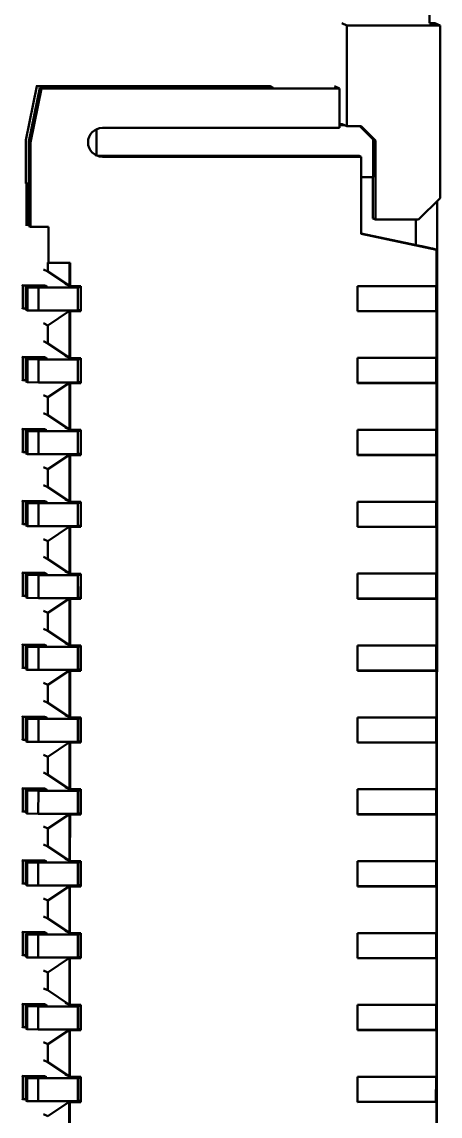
# Model space of a CAD drawing. Header units: inches. Extents: x 4.94 to 6.75, y 3.04 to 5.23.
# Drawn here: x 6.524 to 6.753, y 3.72 to 4.319 of the extents above; entities that cross this region are included whole.
import ezdxf

# ---------------------------------------------------------------- set-up
doc = ezdxf.new("R2010")
doc.units = ezdxf.units.IN
doc.header["$MEASUREMENT"] = 0
doc.layers.add('Visible (ANSI)', color=7, linetype='Continuous', lineweight=50)

msp = doc.modelspace()

# ---------------------------------------------------------------- linework, layer by layer
at = {"layer": 'Visible (ANSI)'}
for p, q in [((6.7477, 4.31858), (6.7477, 5.15302)), ((6.69955, 4.31859), (6.70227, 4.31732)), ((6.75344, 4.31732), (6.70227, 4.31732)), ((6.70227, 4.2622), (6.70227, 4.31732)), ((6.7477, 4.31867), (6.75054, 4.31868)), ((6.75054, 4.31868), (6.75344, 4.31732)), ((6.75344, 4.31732), (6.75343, 4.22284)), ((6.53244, 4.28404), (6.52653, 4.25451)), ((6.5282, 4.25373), (6.53411, 4.28326)), ((6.53499, 4.28285), (6.52908, 4.25333)), ((6.53219, 4.28415), (6.53244, 4.28404)), ((6.53244, 4.28404), (6.66036, 4.28405)), ((6.66203, 4.28328), (6.53411, 4.28326)), ((6.53411, 4.28326), (6.53499, 4.28285)), ((6.53499, 4.28285), (6.69833, 4.28287)), ((6.66036, 4.28405), (6.66203, 4.28328)), ((6.66036, 4.28405), (6.66036, 4.28328)), ((6.69833, 4.28287), (6.69561, 4.28414)), ((6.69833, 4.26122), (6.69833, 4.28287)), ((6.56844, 4.2612), (6.69833, 4.26122)), ((6.69833, 4.26337), (6.69975, 4.26337)), ((6.69833, 4.2628), (6.70098, 4.2628)), ((6.69955, 4.26346), (6.69975, 4.26337)), ((6.70098, 4.2628), (6.69975, 4.26337)), ((6.70098, 4.2628), (6.70227, 4.2622)), ((6.71014, 4.2622), (6.70227, 4.2622)), ((6.71672, 4.25493), (6.70945, 4.2622)), ((6.71801, 4.25433), (6.71014, 4.2622)), ((6.56519, 4.2605), (6.56519, 4.24623)), ((6.71672, 4.25493), (6.71801, 4.25433)), ((6.71672, 4.23426), (6.71672, 4.25493)), ((6.52653, 4.25451), (6.52628, 4.25463)), ((6.52652, 4.23089), (6.52653, 4.25451)), ((6.52819, 4.20748), (6.5282, 4.25373)), ((6.52908, 4.25333), (6.5282, 4.25373)), ((6.52908, 4.25333), (6.52907, 4.20707)), ((6.71801, 4.25433), (6.718, 4.21103)), ((6.56756, 4.24587), (6.66202, 4.24588)), ((6.71014, 4.24547), (6.56844, 4.24546)), ((6.66172, 4.24602), (6.70593, 4.24603)), ((6.66202, 4.24588), (6.66172, 4.24602)), ((6.66172, 4.24602), (6.66172, 4.24588)), ((6.70593, 4.24603), (6.70702, 4.246)), ((6.70702, 4.246), (6.70711, 4.24596)), ((6.70711, 4.24596), (6.70909, 4.24596)), ((6.70909, 4.24596), (6.71014, 4.24547)), ((6.71013, 4.20315), (6.71014, 4.24547)), ((6.52679, 4.23077), (6.52652, 4.23089)), ((6.5282, 4.23089), (6.52652, 4.23089)), ((6.52679, 4.20813), (6.52679, 4.23077)), ((6.5282, 4.23077), (6.52679, 4.23077)), ((6.71013, 4.23426), (6.71672, 4.23426)), ((6.7166, 4.21168), (6.71661, 4.23426)), ((6.75343, 4.22284), (6.74162, 4.21103)), ((6.75177, 4.22118), (6.75167, 3.36628)), ((6.52629, 4.20836), (6.52679, 4.20813)), ((6.52679, 4.20813), (6.52819, 4.20813)), ((6.52819, 4.20748), (6.52907, 4.20707)), ((6.52907, 4.20707), (6.53891, 4.20707)), ((6.53891, 4.18739), (6.53891, 4.20707)), ((6.718, 4.21103), (6.7166, 4.21168)), ((6.718, 4.21103), (6.74162, 4.21103)), ((6.74022, 4.21103), (6.74022, 4.19708)), ((6.71013, 4.20342), (6.74138, 4.19683)), ((6.75146, 4.1945), (6.71013, 4.20315)), ((6.75083, 4.19479), (6.75146, 4.1945)), ((6.75146, 4.17462), (6.75146, 4.1945)), ((6.53614, 4.18376), (6.53856, 4.18263)), ((6.53856, 4.18755), (6.53891, 4.18739)), ((6.53856, 4.18263), (6.53856, 4.18755)), ((6.53891, 4.18739), (6.55072, 4.18739)), ((6.55037, 4.18739), (6.55037, 4.17476)), ((6.55072, 4.18739), (6.55072, 4.17459)), ((6.53856, 4.18263), (6.55037, 4.17476)), ((6.52432, 4.17529), (6.52491, 4.17502)), ((6.52491, 4.17502), (6.53672, 4.17502)), ((6.52491, 4.17502), (6.52491, 4.16242)), ((6.53808, 4.17439), (6.52654, 4.17426)), ((6.52654, 4.17426), (6.52733, 4.17389)), ((6.52654, 4.17426), (6.52654, 4.16166)), ((6.52733, 4.17389), (6.53337, 4.17383)), ((6.52733, 4.17389), (6.52733, 4.16129)), ((6.53337, 4.17383), (6.55502, 4.17383)), ((6.53337, 4.17383), (6.53337, 4.16123)), ((6.53747, 4.17467), (6.53353, 4.17467)), ((6.53353, 4.17467), (6.53388, 4.17451)), ((6.53353, 4.17467), (6.53353, 4.17434)), ((6.53388, 4.17451), (6.53782, 4.17451)), ((6.53388, 4.17451), (6.53388, 4.17434)), ((6.53672, 4.17502), (6.53747, 4.17467)), ((6.53672, 4.17502), (6.53672, 4.17467)), ((6.53782, 4.17451), (6.53808, 4.17439)), ((6.53782, 4.17451), (6.53782, 4.17438)), ((6.54795, 4.17588), (6.55037, 4.17476)), ((6.55037, 4.17476), (6.55039, 4.17475)), ((6.55039, 4.17475), (6.55039, 4.17416)), ((6.55039, 4.17416), (6.55054, 4.17408)), ((6.55054, 4.17467), (6.55072, 4.17459)), ((6.55054, 4.17408), (6.55054, 4.17467)), ((6.55645, 4.17408), (6.55054, 4.17408)), ((6.55072, 4.17459), (6.55662, 4.17459)), ((6.55502, 4.17383), (6.55458, 4.17404)), ((6.55458, 4.17404), (6.55654, 4.17404)), ((6.55502, 4.17383), (6.55501, 4.16124)), ((6.55645, 4.17408), (6.55645, 4.17459)), ((6.55654, 4.17404), (6.55645, 4.17408)), ((6.55654, 4.16144), (6.55654, 4.17404)), ((6.55662, 4.17459), (6.55662, 4.16081)), ((6.70816, 4.17461), (6.75146, 4.17462)), ((6.70816, 4.16083), (6.70816, 4.17461)), ((6.75124, 4.17462), (6.75123, 4.16094)), ((6.52433, 4.16269), (6.52491, 4.16242)), ((6.52491, 4.16242), (6.52654, 4.16242)), ((6.52654, 4.16166), (6.52733, 4.16129)), ((6.52733, 4.16129), (6.53337, 4.16123)), ((6.53337, 4.16123), (6.55501, 4.16124)), ((6.55037, 4.16098), (6.53856, 4.1531)), ((6.54981, 4.16124), (6.55037, 4.16098)), ((6.55037, 4.16098), (6.55036, 4.13539)), ((6.55037, 4.16098), (6.55039, 4.16097)), ((6.55039, 4.16124), (6.55039, 4.16097)), ((6.55054, 4.1609), (6.55054, 4.16124)), ((6.55072, 4.16081), (6.55054, 4.1609)), ((6.55645, 4.1609), (6.55054, 4.1609)), ((6.55072, 4.16081), (6.55071, 4.13522)), ((6.55662, 4.16081), (6.55072, 4.16081)), ((6.55501, 4.16144), (6.55654, 4.16144)), ((6.55645, 4.1609), (6.55645, 4.16144)), ((6.55662, 4.16081), (6.55645, 4.1609)), ((6.75123, 4.16094), (6.70816, 4.16093)), ((6.75145, 4.16084), (6.70816, 4.16083)), ((6.75123, 4.16094), (6.75145, 4.16084)), ((6.75145, 4.13525), (6.75145, 4.16084)), ((6.53856, 4.1531), (6.53614, 4.15423)), ((6.53856, 4.14326), (6.53856, 4.1531)), ((6.53614, 4.14438), (6.53856, 4.14326)), ((6.53856, 4.14326), (6.55036, 4.13539)), ((6.52433, 4.13592), (6.52491, 4.13565)), ((6.52491, 4.13565), (6.53671, 4.13565)), ((6.52491, 4.13565), (6.52491, 4.12305)), ((6.53808, 4.13502), (6.52653, 4.13489)), ((6.52653, 4.13489), (6.52733, 4.13452)), ((6.52653, 4.13489), (6.52653, 4.1223)), ((6.53746, 4.1353), (6.53353, 4.1353)), ((6.53353, 4.1353), (6.53388, 4.13514)), ((6.53353, 4.1353), (6.53353, 4.13497)), ((6.53388, 4.13514), (6.53781, 4.13514)), ((6.53388, 4.13514), (6.53388, 4.13497)), ((6.53671, 4.13565), (6.53746, 4.1353)), ((6.53671, 4.13565), (6.53671, 4.1353)), ((6.53781, 4.13514), (6.53808, 4.13502)), ((6.53781, 4.13514), (6.53781, 4.13501)), ((6.54796, 4.13651), (6.55036, 4.13539)), ((6.55036, 4.13539), (6.55038, 4.13538)), ((6.55038, 4.13538), (6.55038, 4.13479)), ((6.55054, 4.13531), (6.55071, 4.13522)), ((6.55054, 4.13472), (6.55054, 4.13531)), ((6.55071, 4.13522), (6.55662, 4.13522)), ((6.55644, 4.13472), (6.55644, 4.13522)), ((6.55662, 4.13522), (6.55662, 4.12145)), ((6.70815, 4.12146), (6.70816, 4.13524)), ((6.70816, 4.13524), (6.75145, 4.13525)), ((6.75123, 4.13525), (6.75123, 4.12157)), ((6.52733, 4.13452), (6.53336, 4.13446)), ((6.52733, 4.13452), (6.52733, 4.12193)), ((6.53336, 4.13446), (6.55501, 4.13447)), ((6.53336, 4.13446), (6.53336, 4.12187)), ((6.55038, 4.13479), (6.55054, 4.13472)), ((6.55644, 4.13472), (6.55054, 4.13472)), ((6.55501, 4.13447), (6.55457, 4.13467)), ((6.55457, 4.13467), (6.55654, 4.13467)), ((6.55501, 4.13447), (6.55501, 4.12187)), ((6.55654, 4.13467), (6.55644, 4.13472)), ((6.55654, 4.12207), (6.55654, 4.13467)), ((6.52433, 4.12332), (6.52491, 4.12305)), ((6.52491, 4.12305), (6.52653, 4.12305)), ((6.52653, 4.1223), (6.52733, 4.12193)), ((6.52733, 4.12193), (6.53336, 4.12187)), ((6.53336, 4.12187), (6.55501, 4.12187)), ((6.55036, 4.12161), (6.53855, 4.11373)), ((6.5498, 4.12187), (6.55036, 4.12161)), ((6.55036, 4.12161), (6.55038, 4.1216)), ((6.55036, 4.12161), (6.55036, 4.09602)), ((6.55038, 4.12187), (6.55038, 4.1216)), ((6.55054, 4.12153), (6.55054, 4.12187)), ((6.55071, 4.12145), (6.55054, 4.12153)), ((6.55644, 4.12153), (6.55054, 4.12153)), ((6.55662, 4.12145), (6.55071, 4.12145)), ((6.55071, 4.12145), (6.55071, 4.09586)), ((6.55501, 4.12207), (6.55654, 4.12207)), ((6.55644, 4.12153), (6.55644, 4.12207)), ((6.55662, 4.12145), (6.55644, 4.12153)), ((6.75123, 4.12157), (6.70815, 4.12157)), ((6.75145, 4.12147), (6.70815, 4.12146)), ((6.75123, 4.12157), (6.75145, 4.12147)), ((6.75145, 4.09588), (6.75145, 4.12147)), ((6.53855, 4.11373), (6.53614, 4.11485)), ((6.53855, 4.10389), (6.53855, 4.11373)), ((6.53615, 4.10501), (6.53855, 4.10389)), ((6.53855, 4.10389), (6.55036, 4.09602)), ((6.52433, 4.09655), (6.5249, 4.09628)), ((6.5249, 4.09628), (6.53671, 4.09628)), ((6.5249, 4.09628), (6.5249, 4.08368)), ((6.53807, 4.09565), (6.52653, 4.09553)), ((6.52653, 4.09553), (6.52732, 4.09516)), ((6.52653, 4.09553), (6.52653, 4.08293)), ((6.52732, 4.09516), (6.53336, 4.0951)), ((6.52732, 4.09516), (6.52732, 4.08256)), ((6.53336, 4.0951), (6.55501, 4.0951)), ((6.53336, 4.0951), (6.53336, 4.0825)), ((6.53746, 4.09594), (6.53352, 4.09594)), ((6.53352, 4.09594), (6.53387, 4.09577)), ((6.53352, 4.09594), (6.53352, 4.0956)), ((6.53387, 4.09577), (6.53781, 4.09577)), ((6.53387, 4.09577), (6.53387, 4.0956)), ((6.53671, 4.09628), (6.53746, 4.09594)), ((6.53671, 4.09628), (6.53671, 4.09594)), ((6.53781, 4.09577), (6.53807, 4.09565)), ((6.53781, 4.09577), (6.53781, 4.09565)), ((6.54796, 4.09713), (6.55036, 4.09602)), ((6.55036, 4.09602), (6.55038, 4.09601)), ((6.55038, 4.09601), (6.55038, 4.09542)), ((6.55038, 4.09542), (6.55053, 4.09535)), ((6.55053, 4.09594), (6.55071, 4.09586)), ((6.55053, 4.09535), (6.55053, 4.09594)), ((6.55644, 4.09535), (6.55053, 4.09535)), ((6.55071, 4.09586), (6.55661, 4.09586)), ((6.55501, 4.0951), (6.55457, 4.0953)), ((6.55457, 4.0953), (6.55653, 4.0953)), ((6.55501, 4.0951), (6.55501, 4.0825)), ((6.55644, 4.09535), (6.55644, 4.09586)), ((6.55653, 4.0953), (6.55644, 4.09535)), ((6.55653, 4.08271), (6.55653, 4.0953)), ((6.55661, 4.09586), (6.55661, 4.08208)), ((6.70815, 4.09587), (6.75145, 4.09588)), ((6.70815, 4.0821), (6.70815, 4.09587)), ((6.75123, 4.09588), (6.75123, 4.0822)), ((6.52433, 4.08395), (6.5249, 4.08368)), ((6.5249, 4.08368), (6.52653, 4.08368)), ((6.52653, 4.08293), (6.52732, 4.08256)), ((6.52732, 4.08256), (6.53336, 4.0825)), ((6.53336, 4.0825), (6.55501, 4.0825)), ((6.55036, 4.08224), (6.53855, 4.07437)), ((6.5498, 4.0825), (6.55036, 4.08224)), ((6.55036, 4.08224), (6.55035, 4.05665)), ((6.55036, 4.08224), (6.55038, 4.08223)), ((6.55038, 4.0825), (6.55038, 4.08223)), ((6.55053, 4.08216), (6.55053, 4.0825)), ((6.55071, 4.08208), (6.55053, 4.08216)), ((6.55644, 4.08216), (6.55053, 4.08216)), ((6.55661, 4.08208), (6.55071, 4.08208)), ((6.55071, 4.08208), (6.55071, 4.05649)), ((6.55501, 4.08271), (6.55653, 4.08271)), ((6.55644, 4.08216), (6.55644, 4.08271)), ((6.55661, 4.08208), (6.55644, 4.08216)), ((6.75123, 4.0822), (6.70815, 4.0822)), ((6.75145, 4.0821), (6.70815, 4.0821)), ((6.75123, 4.0822), (6.75145, 4.0821)), ((6.75144, 4.05651), (6.75145, 4.0821)), ((6.53855, 4.07437), (6.53615, 4.07548)), ((6.53855, 4.06452), (6.53855, 4.07437)), ((6.53615, 4.06564), (6.53855, 4.06452)), ((6.53855, 4.06452), (6.55035, 4.05665)), ((6.52434, 4.05717), (6.5249, 4.05691)), ((6.54797, 4.05776), (6.55035, 4.05665)), ((6.5249, 4.05691), (6.53671, 4.05692)), ((6.5249, 4.05691), (6.5249, 4.04432)), ((6.52653, 4.05616), (6.52652, 4.04356)), ((6.53807, 4.05628), (6.52653, 4.05616)), ((6.52653, 4.05616), (6.52732, 4.05579)), ((6.52732, 4.05579), (6.53335, 4.05573)), ((6.52732, 4.05579), (6.52732, 4.04319)), ((6.53335, 4.05573), (6.555, 4.05573)), ((6.53335, 4.05573), (6.53335, 4.04313)), ((6.53745, 4.05657), (6.53352, 4.05657)), ((6.53352, 4.05657), (6.53387, 4.0564)), ((6.53352, 4.05657), (6.53352, 4.05623)), ((6.53387, 4.0564), (6.53781, 4.0564)), ((6.53387, 4.0564), (6.53387, 4.05624)), ((6.53671, 4.05692), (6.53745, 4.05657)), ((6.53671, 4.05692), (6.53671, 4.05657)), ((6.53781, 4.0564), (6.53807, 4.05628)), ((6.53781, 4.0564), (6.53781, 4.05628)), ((6.55035, 4.05665), (6.55038, 4.05664)), ((6.55038, 4.05664), (6.55038, 4.05605)), ((6.55038, 4.05605), (6.55053, 4.05598)), ((6.55053, 4.05657), (6.55071, 4.05649)), ((6.55053, 4.05598), (6.55053, 4.05657)), ((6.55643, 4.05598), (6.55053, 4.05598)), ((6.55071, 4.05649), (6.55661, 4.05649)), ((6.555, 4.05573), (6.55456, 4.05594)), ((6.55456, 4.05594), (6.55653, 4.05594)), ((6.555, 4.05573), (6.555, 4.04313)), ((6.55643, 4.05598), (6.55643, 4.05649)), ((6.55653, 4.05594), (6.55643, 4.05598)), ((6.55653, 4.04334), (6.55653, 4.05594)), ((6.55661, 4.05649), (6.55661, 4.04271)), ((6.70814, 4.04273), (6.70815, 4.05651)), ((6.70815, 4.05651), (6.75144, 4.05651)), ((6.75122, 4.05651), (6.75122, 4.04284)), ((6.52434, 4.04458), (6.5249, 4.04432)), ((6.5249, 4.04432), (6.52652, 4.04432)), ((6.52652, 4.04356), (6.52732, 4.04319)), ((6.52732, 4.04319), (6.53335, 4.04313)), ((6.53335, 4.04313), (6.555, 4.04313)), ((6.55035, 4.04287), (6.53854, 4.035)), ((6.54979, 4.04313), (6.55035, 4.04287)), ((6.55035, 4.04287), (6.55037, 4.04286)), ((6.55035, 4.04287), (6.55035, 4.01728)), ((6.55037, 4.04313), (6.55037, 4.04286)), ((6.55053, 4.04279), (6.55053, 4.04313)), ((6.5507, 4.04271), (6.55053, 4.04279)), ((6.55643, 4.04279), (6.55053, 4.04279)), ((6.55661, 4.04271), (6.5507, 4.04271)), ((6.5507, 4.04271), (6.5507, 4.01712)), ((6.555, 4.04334), (6.55653, 4.04334)), ((6.55643, 4.04279), (6.55643, 4.04334)), ((6.55661, 4.04271), (6.55643, 4.04279)), ((6.75122, 4.04284), (6.70814, 4.04283)), ((6.75144, 4.04273), (6.70814, 4.04273)), ((6.75122, 4.04284), (6.75144, 4.04273)), ((6.75144, 4.01714), (6.75144, 4.04273)), ((6.53854, 4.035), (6.53615, 4.03611)), ((6.53854, 4.02516), (6.53854, 4.035)), ((6.53615, 4.02627), (6.53854, 4.02516)), ((6.53854, 4.02516), (6.55035, 4.01728)), ((6.52434, 4.0178), (6.52489, 4.01755)), ((6.52489, 4.01755), (6.5367, 4.01755)), ((6.52489, 4.01755), (6.52489, 4.00495)), ((6.53807, 4.01691), (6.52652, 4.01679)), ((6.52652, 4.01679), (6.52731, 4.01642)), ((6.52652, 4.01679), (6.52652, 4.00419)), ((6.52731, 4.01642), (6.53335, 4.01636)), ((6.52731, 4.01642), (6.52731, 4.00382)), ((6.53335, 4.01636), (6.555, 4.01636)), ((6.53335, 4.01636), (6.53335, 4.00376)), ((6.53745, 4.0172), (6.53351, 4.0172)), ((6.53351, 4.0172), (6.53387, 4.01704)), ((6.53351, 4.0172), (6.53351, 4.01686)), ((6.53387, 4.01704), (6.5378, 4.01704)), ((6.53387, 4.01704), (6.53387, 4.01687)), ((6.5367, 4.01755), (6.53745, 4.0172)), ((6.5367, 4.01755), (6.5367, 4.0172)), ((6.5378, 4.01704), (6.53807, 4.01691)), ((6.5378, 4.01704), (6.5378, 4.01691)), ((6.54797, 4.01839), (6.55035, 4.01728)), ((6.55035, 4.01728), (6.55037, 4.01727)), ((6.55037, 4.01727), (6.55037, 4.01668)), ((6.55037, 4.01668), (6.55052, 4.01661)), ((6.55052, 4.0172), (6.5507, 4.01712)), ((6.55052, 4.01661), (6.55052, 4.0172)), ((6.55643, 4.01661), (6.55052, 4.01661)), ((6.5507, 4.01712), (6.5566, 4.01712)), ((6.555, 4.01636), (6.55456, 4.01657)), ((6.55456, 4.01657), (6.55653, 4.01657)), ((6.555, 4.01636), (6.555, 4.00376)), ((6.55643, 4.01661), (6.55643, 4.01712)), ((6.55653, 4.01657), (6.55643, 4.01661)), ((6.55652, 4.00397), (6.55653, 4.01657)), ((6.5566, 4.01712), (6.5566, 4.00334)), ((6.70814, 4.00336), (6.70814, 4.01714)), ((6.70814, 4.01714), (6.75144, 4.01714)), ((6.75122, 4.01714), (6.75122, 4.00347)), ((6.52434, 4.0052), (6.52489, 4.00495)), ((6.52489, 4.00495), (6.52652, 4.00495)), ((6.52652, 4.00419), (6.52731, 4.00382)), ((6.52731, 4.00382), (6.53335, 4.00376)), ((6.53335, 4.00376), (6.555, 4.00376)), ((6.55035, 4.00351), (6.53854, 3.99563)), ((6.54979, 4.00376), (6.55035, 4.00351)), ((6.55035, 4.00351), (6.55034, 3.97792)), ((6.55035, 4.00351), (6.55037, 4.0035)), ((6.55037, 4.00376), (6.55037, 4.0035)), ((6.55052, 4.00342), (6.55052, 4.00376)), ((6.5507, 4.00334), (6.55052, 4.00342)), ((6.55643, 4.00342), (6.55052, 4.00342)), ((6.5566, 4.00334), (6.5507, 4.00334)), ((6.5507, 4.00334), (6.5507, 3.97775)), ((6.555, 4.00397), (6.55652, 4.00397)), ((6.55643, 4.00342), (6.55643, 4.00397)), ((6.5566, 4.00334), (6.55643, 4.00342)), ((6.75122, 4.00347), (6.70814, 4.00346)), ((6.75144, 4.00337), (6.70814, 4.00336)), ((6.75122, 4.00347), (6.75144, 4.00337)), ((6.75143, 3.97778), (6.75144, 4.00337)), ((6.53854, 3.99563), (6.53616, 3.99674)), ((6.53854, 3.98579), (6.53854, 3.99563)), ((6.53616, 3.98689), (6.53854, 3.98579)), ((6.53854, 3.98579), (6.55034, 3.97792)), ((6.52435, 3.97843), (6.52489, 3.97818)), ((6.52489, 3.97818), (6.5367, 3.97818)), ((6.52489, 3.97818), (6.52489, 3.96558)), ((6.53806, 3.97755), (6.52652, 3.97742)), ((6.52652, 3.97742), (6.52731, 3.97705)), ((6.52652, 3.97742), (6.52652, 3.96482)), ((6.52731, 3.97705), (6.53334, 3.97699)), ((6.52731, 3.97705), (6.52731, 3.96446)), ((6.53334, 3.97699), (6.55499, 3.97699)), ((6.53334, 3.97699), (6.53334, 3.96439)), ((6.53744, 3.97783), (6.53351, 3.97783)), ((6.53351, 3.97783), (6.53386, 3.97767)), ((6.53351, 3.97783), (6.53351, 3.9775)), ((6.53386, 3.97767), (6.5378, 3.97767)), ((6.53386, 3.97767), (6.53386, 3.9775)), ((6.5367, 3.97818), (6.53744, 3.97783)), ((6.5367, 3.97818), (6.5367, 3.97783)), ((6.5378, 3.97767), (6.53806, 3.97755)), ((6.5378, 3.97767), (6.5378, 3.97754)), ((6.54797, 3.97902), (6.55034, 3.97792)), ((6.55034, 3.97792), (6.55037, 3.97791)), ((6.55037, 3.97791), (6.55037, 3.97732)), ((6.55037, 3.97732), (6.55052, 3.97724)), ((6.55052, 3.97783), (6.5507, 3.97775)), ((6.55052, 3.97724), (6.55052, 3.97783)), ((6.55642, 3.97724), (6.55052, 3.97724)), ((6.5507, 3.97775), (6.5566, 3.97775)), ((6.55499, 3.97699), (6.55455, 3.9772)), ((6.55455, 3.9772), (6.55652, 3.9772)), ((6.55499, 3.97699), (6.55499, 3.9644)), ((6.55642, 3.97724), (6.55642, 3.97775)), ((6.55652, 3.9772), (6.55642, 3.97724)), ((6.55652, 3.9646), (6.55652, 3.9772)), ((6.5566, 3.97775), (6.5566, 3.96397)), ((6.70814, 3.97777), (6.75143, 3.97778)), ((6.70814, 3.96399), (6.70814, 3.97777)), ((6.75121, 3.97778), (6.75121, 3.9641)), ((6.52435, 3.96583), (6.52489, 3.96558)), ((6.52489, 3.96558), (6.52652, 3.96558)), ((6.52652, 3.96482), (6.52731, 3.96446)), ((6.52731, 3.96446), (6.53334, 3.96439)), ((6.53334, 3.96439), (6.55499, 3.9644)), ((6.55034, 3.96414), (6.53853, 3.95626)), ((6.54979, 3.9644), (6.55034, 3.96414)), ((6.55034, 3.96414), (6.55036, 3.96413)), ((6.55034, 3.96414), (6.55034, 3.93855)), ((6.55036, 3.9644), (6.55036, 3.96413)), ((6.55052, 3.96406), (6.55052, 3.9644)), ((6.55069, 3.96397), (6.55052, 3.96406)), ((6.55642, 3.96406), (6.55052, 3.96406)), ((6.5566, 3.96397), (6.55069, 3.96397)), ((6.55069, 3.96397), (6.55069, 3.93838)), ((6.55499, 3.9646), (6.55652, 3.9646)), ((6.55642, 3.96406), (6.55642, 3.9646)), ((6.5566, 3.96397), (6.55642, 3.96406)), ((6.75121, 3.9641), (6.70814, 3.96409)), ((6.75143, 3.964), (6.70814, 3.96399)), ((6.75121, 3.9641), (6.75143, 3.964)), ((6.75143, 3.93841), (6.75143, 3.964)), ((6.53853, 3.95626), (6.53616, 3.95736)), ((6.53853, 3.94642), (6.53853, 3.95626)), ((6.53616, 3.94752), (6.53853, 3.94642)), ((6.53853, 3.94642), (6.55034, 3.93855)), ((6.52435, 3.93906), (6.52488, 3.93881)), ((6.52488, 3.93881), (6.53669, 3.93881)), ((6.52488, 3.93881), (6.52488, 3.92621)), ((6.53806, 3.93818), (6.52651, 3.93805)), ((6.52651, 3.93805), (6.5273, 3.93768)), ((6.52651, 3.93805), (6.52651, 3.92546)), ((6.5273, 3.93768), (6.53334, 3.93762)), ((6.5273, 3.93768), (6.5273, 3.92509)), ((6.53334, 3.93762), (6.55499, 3.93763)), ((6.53334, 3.93762), (6.53334, 3.92503)), ((6.53744, 3.93846), (6.5335, 3.93846)), ((6.5335, 3.93846), (6.53386, 3.9383)), ((6.5335, 3.93846), (6.5335, 3.93813)), ((6.53386, 3.9383), (6.53779, 3.9383)), ((6.53386, 3.9383), (6.53386, 3.93813)), ((6.53669, 3.93881), (6.53744, 3.93846)), ((6.53669, 3.93881), (6.53669, 3.93846)), ((6.53779, 3.9383), (6.53806, 3.93818)), ((6.53779, 3.9383), (6.53779, 3.93817)), ((6.54798, 3.93965), (6.55034, 3.93855)), ((6.55034, 3.93855), (6.55036, 3.93854)), ((6.55036, 3.93854), (6.55036, 3.93795)), ((6.55036, 3.93795), (6.55052, 3.93788)), ((6.55052, 3.93847), (6.55069, 3.93838)), ((6.55052, 3.93788), (6.55052, 3.93847)), ((6.55642, 3.93788), (6.55052, 3.93788)), ((6.55069, 3.93838), (6.5566, 3.93839)), ((6.55499, 3.93763), (6.55455, 3.93783)), ((6.55455, 3.93783), (6.55652, 3.93783)), ((6.55499, 3.93763), (6.55499, 3.92503)), ((6.55642, 3.93788), (6.55642, 3.93839)), ((6.55652, 3.93783), (6.55642, 3.93788)), ((6.55651, 3.92523), (6.55652, 3.93783)), ((6.5566, 3.93839), (6.55659, 3.92461)), ((6.70813, 3.9384), (6.75143, 3.93841)), ((6.70813, 3.92462), (6.70813, 3.9384)), ((6.75121, 3.93841), (6.75121, 3.92473)), ((6.52435, 3.92646), (6.52488, 3.92621)), ((6.52488, 3.92621), (6.52651, 3.92621)), ((6.52651, 3.92546), (6.5273, 3.92509)), ((6.55499, 3.92523), (6.55651, 3.92523)), ((6.55642, 3.92469), (6.55642, 3.92523)), ((6.5273, 3.92509), (6.53334, 3.92503)), ((6.53334, 3.92503), (6.55499, 3.92503)), ((6.55034, 3.92477), (6.53853, 3.91689)), ((6.54978, 3.92503), (6.55034, 3.92477)), ((6.55034, 3.92477), (6.55033, 3.89918)), ((6.55034, 3.92477), (6.55036, 3.92476)), ((6.55036, 3.92503), (6.55036, 3.92476)), ((6.55051, 3.92469), (6.55051, 3.92503)), ((6.55069, 3.92461), (6.55051, 3.92469)), ((6.55642, 3.92469), (6.55051, 3.92469)), ((6.55659, 3.92461), (6.55069, 3.92461)), ((6.55069, 3.92461), (6.55069, 3.89902)), ((6.55659, 3.92461), (6.55642, 3.92469)), ((6.75121, 3.92473), (6.70813, 3.92473)), ((6.75143, 3.92463), (6.70813, 3.92462)), ((6.75121, 3.92473), (6.75143, 3.92463)), ((6.75142, 3.89904), (6.75143, 3.92463)), ((6.53853, 3.91689), (6.53617, 3.91799)), ((6.53853, 3.90705), (6.53853, 3.91689)), ((6.53617, 3.90815), (6.53853, 3.90705)), ((6.53853, 3.90705), (6.55033, 3.89918)), ((6.52436, 3.89969), (6.52488, 3.89944)), ((6.52488, 3.89944), (6.53669, 3.89944)), ((6.52488, 3.89944), (6.52488, 3.88684)), ((6.53805, 3.89881), (6.52651, 3.89869)), ((6.52651, 3.89869), (6.5273, 3.89832)), ((6.52651, 3.89869), (6.52651, 3.88609)), ((6.5273, 3.89832), (6.53334, 3.89826)), ((6.5273, 3.89832), (6.5273, 3.88572)), ((6.53334, 3.89826), (6.53333, 3.88566)), ((6.53334, 3.89826), (6.55498, 3.89826)), ((6.53744, 3.8991), (6.5335, 3.8991)), ((6.5335, 3.8991), (6.53385, 3.89893)), ((6.5335, 3.8991), (6.5335, 3.89876)), ((6.53385, 3.89893), (6.53779, 3.89893)), ((6.53385, 3.89893), (6.53385, 3.89876)), ((6.53669, 3.89944), (6.53744, 3.8991)), ((6.53669, 3.89944), (6.53669, 3.8991)), ((6.53779, 3.89893), (6.53805, 3.89881)), ((6.53779, 3.89893), (6.53779, 3.89881)), ((6.54798, 3.90027), (6.55033, 3.89918)), ((6.55033, 3.89918), (6.55036, 3.89917)), ((6.55036, 3.89917), (6.55036, 3.89858)), ((6.55036, 3.89858), (6.55051, 3.89851)), ((6.55051, 3.8991), (6.55069, 3.89902)), ((6.55051, 3.89851), (6.55051, 3.8991)), ((6.55641, 3.89851), (6.55051, 3.89851)), ((6.55069, 3.89902), (6.55659, 3.89902)), ((6.55498, 3.89826), (6.55454, 3.89846)), ((6.55454, 3.89846), (6.55651, 3.89846)), ((6.55498, 3.89826), (6.55498, 3.88566)), ((6.55641, 3.89851), (6.55641, 3.89902)), ((6.55651, 3.89846), (6.55641, 3.89851)), ((6.55651, 3.88587), (6.55651, 3.89846)), ((6.55659, 3.89902), (6.55659, 3.88524)), ((6.70813, 3.89903), (6.75142, 3.89904)), ((6.70813, 3.88526), (6.70813, 3.89903)), ((6.7512, 3.89904), (6.7512, 3.88536)), ((6.52436, 3.88709), (6.52488, 3.88684)), ((6.52488, 3.88684), (6.52651, 3.88684)), ((6.52651, 3.88609), (6.5273, 3.88572)), ((6.5273, 3.88572), (6.53333, 3.88566)), ((6.53333, 3.88566), (6.55498, 3.88566)), ((6.55033, 3.8854), (6.53852, 3.87753)), ((6.54978, 3.88566), (6.55033, 3.8854)), ((6.55033, 3.8854), (6.55036, 3.88539)), ((6.55033, 3.8854), (6.55033, 3.85981)), ((6.55036, 3.88566), (6.55036, 3.88539)), ((6.55051, 3.88532), (6.55051, 3.88566)), ((6.55069, 3.88524), (6.55051, 3.88532)), ((6.55641, 3.88532), (6.55051, 3.88532)), ((6.55069, 3.88524), (6.55068, 3.85965)), ((6.55659, 3.88524), (6.55069, 3.88524)), ((6.55498, 3.88587), (6.55651, 3.88587)), ((6.55641, 3.88532), (6.55641, 3.88587)), ((6.55659, 3.88524), (6.55641, 3.88532)), ((6.7512, 3.88536), (6.70813, 3.88536)), ((6.75142, 3.88526), (6.70813, 3.88526)), ((6.7512, 3.88536), (6.75142, 3.88526)), ((6.75142, 3.85967), (6.75142, 3.88526)), ((6.53852, 3.87753), (6.53617, 3.87862)), ((6.53852, 3.86768), (6.53852, 3.87753)), ((6.53617, 3.86878), (6.53852, 3.86768)), ((6.53852, 3.86768), (6.55033, 3.85981)), ((6.52436, 3.86031), (6.52487, 3.86007)), ((6.52487, 3.86007), (6.53668, 3.86008)), ((6.52487, 3.86007), (6.52487, 3.84748)), ((6.53805, 3.85944), (6.5265, 3.85932)), ((6.5265, 3.85932), (6.52729, 3.85895)), ((6.5265, 3.85932), (6.5265, 3.84672)), ((6.53743, 3.85973), (6.53349, 3.85973)), ((6.53349, 3.85973), (6.53385, 3.85956)), ((6.53349, 3.85973), (6.53349, 3.85939)), ((6.53385, 3.85956), (6.53778, 3.85956)), ((6.53385, 3.85956), (6.53385, 3.8594)), ((6.53668, 3.86008), (6.53743, 3.85973)), ((6.53668, 3.86008), (6.53668, 3.85973)), ((6.53778, 3.85956), (6.53805, 3.85944)), ((6.53778, 3.85956), (6.53778, 3.85944)), ((6.54799, 3.8609), (6.55033, 3.85981)), ((6.55033, 3.85981), (6.55035, 3.8598)), ((6.55035, 3.8598), (6.55035, 3.85921)), ((6.55051, 3.85973), (6.55068, 3.85965)), ((6.55051, 3.85914), (6.55051, 3.85973)), ((6.55068, 3.85965), (6.55659, 3.85965)), ((6.55641, 3.85914), (6.55641, 3.85965)), ((6.55659, 3.85965), (6.55658, 3.84587)), ((6.70812, 3.84589), (6.70812, 3.85967)), ((6.70812, 3.85967), (6.75142, 3.85967)), ((6.7512, 3.85967), (6.7512, 3.846)), ((6.52729, 3.85895), (6.53333, 3.85889)), ((6.52729, 3.85895), (6.52729, 3.84635)), ((6.53333, 3.85889), (6.55498, 3.85889)), ((6.53333, 3.85889), (6.53333, 3.84629)), ((6.55035, 3.85921), (6.55051, 3.85914)), ((6.55641, 3.85914), (6.55051, 3.85914)), ((6.55498, 3.85889), (6.55454, 3.8591)), ((6.55454, 3.8591), (6.55651, 3.8591)), ((6.55498, 3.85889), (6.55498, 3.84629)), ((6.55651, 3.8591), (6.55641, 3.85914)), ((6.55651, 3.8465), (6.55651, 3.8591)), ((6.52436, 3.84771), (6.52487, 3.84748)), ((6.52487, 3.84748), (6.5265, 3.84748)), ((6.5265, 3.84672), (6.52729, 3.84635)), ((6.52729, 3.84635), (6.53333, 3.84629)), ((6.53333, 3.84629), (6.55498, 3.84629)), ((6.55033, 3.84603), (6.53852, 3.83816)), ((6.54977, 3.84629), (6.55033, 3.84603)), ((6.55033, 3.84603), (6.55035, 3.84602)), ((6.55033, 3.84603), (6.55033, 3.82044)), ((6.55035, 3.84629), (6.55035, 3.84602)), ((6.5505, 3.84595), (6.5505, 3.84629)), ((6.55068, 3.84587), (6.5505, 3.84595)), ((6.55641, 3.84595), (6.5505, 3.84595)), ((6.55658, 3.84587), (6.55068, 3.84587)), ((6.55068, 3.84587), (6.55068, 3.82028)), ((6.55498, 3.8465), (6.55651, 3.8465)), ((6.55641, 3.84595), (6.55641, 3.8465)), ((6.55658, 3.84587), (6.55641, 3.84595)), ((6.7512, 3.846), (6.70812, 3.84599)), ((6.75142, 3.84589), (6.70812, 3.84589)), ((6.7512, 3.846), (6.75142, 3.84589)), ((6.75142, 3.8203), (6.75142, 3.84589)), ((6.53852, 3.83816), (6.53618, 3.83925)), ((6.53852, 3.82832), (6.53852, 3.83816)), ((6.53618, 3.82941), (6.53852, 3.82832)), ((6.53852, 3.82832), (6.55033, 3.82044)), ((6.52436, 3.82094), (6.52487, 3.82071)), ((6.52487, 3.82071), (6.53668, 3.82071)), ((6.52487, 3.82071), (6.52487, 3.80811)), ((6.53804, 3.82007), (6.5265, 3.81995)), ((6.5265, 3.81995), (6.52729, 3.81958)), ((6.5265, 3.81995), (6.5265, 3.80735)), ((6.52729, 3.81958), (6.53333, 3.81952)), ((6.52729, 3.81958), (6.52729, 3.80698)), ((6.53333, 3.81952), (6.55497, 3.81952)), ((6.53333, 3.81952), (6.53333, 3.80692)), ((6.53743, 3.82036), (6.53349, 3.82036)), ((6.53349, 3.82036), (6.53384, 3.8202)), ((6.53349, 3.82036), (6.53349, 3.82002)), ((6.53384, 3.8202), (6.53778, 3.8202)), ((6.53384, 3.8202), (6.53384, 3.82003)), ((6.53668, 3.82071), (6.53743, 3.82036)), ((6.53668, 3.82071), (6.53668, 3.82036)), ((6.53778, 3.8202), (6.53804, 3.82007)), ((6.53778, 3.8202), (6.53778, 3.82007)), ((6.54799, 3.82153), (6.55033, 3.82044)), ((6.55033, 3.82044), (6.55035, 3.82043)), ((6.55035, 3.82043), (6.55035, 3.81984)), ((6.55035, 3.81984), (6.5505, 3.81977)), ((6.5505, 3.82036), (6.55068, 3.82028)), ((6.5505, 3.81977), (6.5505, 3.82036)), ((6.55641, 3.81977), (6.5505, 3.81977)), ((6.55068, 3.82028), (6.55658, 3.82028)), ((6.55497, 3.81952), (6.55453, 3.81973)), ((6.55453, 3.81973), (6.5565, 3.81973)), ((6.55497, 3.81952), (6.55497, 3.80693)), ((6.55641, 3.81977), (6.55641, 3.82028)), ((6.5565, 3.81973), (6.55641, 3.81977)), ((6.5565, 3.80713), (6.5565, 3.81973)), ((6.55658, 3.82028), (6.55658, 3.8065)), ((6.70812, 3.80652), (6.70812, 3.8203)), ((6.70812, 3.8203), (6.75142, 3.8203)), ((6.75119, 3.8203), (6.75119, 3.80663)), ((6.52437, 3.80834), (6.52487, 3.80811)), ((6.52487, 3.80811), (6.5265, 3.80811)), ((6.5265, 3.80735), (6.52729, 3.80698)), ((6.52729, 3.80698), (6.53333, 3.80692)), ((6.53333, 3.80692), (6.55497, 3.80693)), ((6.55032, 3.80667), (6.53852, 3.79879)), ((6.54977, 3.80692), (6.55032, 3.80667)), ((6.55032, 3.80667), (6.55035, 3.80666)), ((6.55032, 3.80667), (6.55032, 3.78108)), ((6.55035, 3.80692), (6.55035, 3.80666)), ((6.5505, 3.80658), (6.5505, 3.80692)), ((6.55068, 3.8065), (6.5505, 3.80658)), ((6.5564, 3.80658), (6.5505, 3.80658)), ((6.55068, 3.8065), (6.55067, 3.78091)), ((6.55658, 3.8065), (6.55068, 3.8065)), ((6.55497, 3.80713), (6.5565, 3.80713)), ((6.5564, 3.80658), (6.5564, 3.80713)), ((6.55658, 3.8065), (6.5564, 3.80658)), ((6.75119, 3.80663), (6.70812, 3.80662)), ((6.75141, 3.80653), (6.70812, 3.80652)), ((6.75119, 3.80663), (6.75141, 3.80653)), ((6.75141, 3.78094), (6.75141, 3.80653)), ((6.53852, 3.79879), (6.53618, 3.79988)), ((6.53851, 3.78895), (6.53852, 3.79879)), ((6.53618, 3.79003), (6.53851, 3.78895)), ((6.53851, 3.78895), (6.55032, 3.78108)), ((6.52437, 3.78157), (6.52487, 3.78134)), ((6.52487, 3.78134), (6.52486, 3.76874)), ((6.52487, 3.78134), (6.53667, 3.78134)), ((6.53667, 3.78134), (6.53742, 3.78099)), ((6.53667, 3.78134), (6.53667, 3.78099)), ((6.548, 3.78216), (6.55032, 3.78108)), ((6.53804, 3.78071), (6.52649, 3.78058)), ((6.52649, 3.78058), (6.52729, 3.78021)), ((6.52649, 3.78058), (6.52649, 3.76798)), ((6.52729, 3.78021), (6.52728, 3.76762)), ((6.52729, 3.78021), (6.53332, 3.78015)), ((6.53332, 3.78015), (6.55497, 3.78015)), ((6.53332, 3.78015), (6.53332, 3.76755)), ((6.53742, 3.78099), (6.53349, 3.78099)), ((6.53349, 3.78099), (6.53384, 3.78083)), ((6.53349, 3.78099), (6.53349, 3.78066)), ((6.53384, 3.78083), (6.53777, 3.78083)), ((6.53384, 3.78083), (6.53384, 3.78066)), ((6.53777, 3.78083), (6.53804, 3.78071)), ((6.53777, 3.78083), (6.53777, 3.7807)), ((6.55032, 3.78108), (6.55034, 3.78107)), ((6.55034, 3.78107), (6.55034, 3.78048)), ((6.55034, 3.78048), (6.5505, 3.7804)), ((6.5505, 3.78099), (6.55067, 3.78091)), ((6.5505, 3.7804), (6.5505, 3.78099)), ((6.5564, 3.7804), (6.5505, 3.7804)), ((6.55067, 3.78091), (6.55658, 3.78091)), ((6.55497, 3.78015), (6.55453, 3.78036)), ((6.55453, 3.78036), (6.5565, 3.78036)), ((6.55497, 3.78015), (6.55497, 3.76756)), ((6.5564, 3.7804), (6.5564, 3.78091)), ((6.5565, 3.78036), (6.5564, 3.7804)), ((6.5565, 3.76776), (6.5565, 3.78036)), ((6.55658, 3.78091), (6.55658, 3.76713)), ((6.70811, 3.78093), (6.75141, 3.78094)), ((6.70811, 3.76715), (6.70811, 3.78093)), ((6.75119, 3.78094), (6.75119, 3.76726)), ((6.52437, 3.76897), (6.52486, 3.76874)), ((6.52486, 3.76874), (6.52649, 3.76874)), ((6.52649, 3.76798), (6.52728, 3.76762)), ((6.52728, 3.76762), (6.53332, 3.76755)), ((6.53332, 3.76755), (6.55497, 3.76756)), ((6.55032, 3.7673), (6.53851, 3.75942)), ((6.54976, 3.76756), (6.55032, 3.7673)), ((6.55032, 3.7673), (6.55034, 3.76729)), ((6.55032, 3.7673), (6.55032, 3.74171)), ((6.55034, 3.76756), (6.55034, 3.76729)), ((6.5505, 3.76722), (6.5505, 3.76756)), ((6.55067, 3.76713), (6.5505, 3.76722)), ((6.5564, 3.76722), (6.5505, 3.76722)), ((6.55658, 3.76713), (6.55067, 3.76713)), ((6.55067, 3.76713), (6.55067, 3.74154)), ((6.55497, 3.76776), (6.5565, 3.76776)), ((6.5564, 3.76722), (6.5564, 3.76776)), ((6.55658, 3.76713), (6.5564, 3.76722)), ((6.75119, 3.76726), (6.70811, 3.76725)), ((6.75141, 3.76716), (6.70811, 3.76715)), ((6.75119, 3.76726), (6.75141, 3.76716)), ((6.75141, 3.74157), (6.75141, 3.76716)), ((6.53851, 3.75942), (6.53619, 3.7605)), ((6.53851, 3.74958), (6.53851, 3.75942)), ((6.53619, 3.75066), (6.53851, 3.74958)), ((6.53851, 3.74958), (6.55032, 3.74171)), ((6.52437, 3.7422), (6.52486, 3.74197)), ((6.52486, 3.74197), (6.53667, 3.74197)), ((6.52486, 3.74197), (6.52486, 3.72937)), ((6.53803, 3.74134), (6.52649, 3.74121)), ((6.52649, 3.74121), (6.52728, 3.74085)), ((6.52649, 3.74121), (6.52649, 3.72862)), ((6.52728, 3.74085), (6.53332, 3.74078)), ((6.52728, 3.74085), (6.52728, 3.72825)), ((6.53332, 3.74078), (6.55497, 3.74079)), ((6.53332, 3.74078), (6.53332, 3.72819)), ((6.53742, 3.74162), (6.53348, 3.74162)), ((6.53348, 3.74162), (6.53383, 3.74146)), ((6.53348, 3.74162), (6.53348, 3.74129)), ((6.53383, 3.74146), (6.53777, 3.74146)), ((6.53383, 3.74146), (6.53383, 3.74129)), ((6.53667, 3.74197), (6.53742, 3.74162)), ((6.53667, 3.74197), (6.53667, 3.74162)), ((6.53777, 3.74146), (6.53803, 3.74134)), ((6.53777, 3.74146), (6.53777, 3.74133)), ((6.548, 3.74278), (6.55032, 3.74171)), ((6.55032, 3.74171), (6.55034, 3.7417)), ((6.55034, 3.7417), (6.55034, 3.74111)), ((6.55034, 3.74111), (6.55049, 3.74104)), ((6.55049, 3.74163), (6.55067, 3.74154)), ((6.55049, 3.74104), (6.55049, 3.74163)), ((6.5564, 3.74104), (6.55049, 3.74104)), ((6.55067, 3.74154), (6.55657, 3.74155)), ((6.55497, 3.74079), (6.55453, 3.74099)), ((6.55453, 3.74099), (6.55649, 3.74099)), ((6.55497, 3.74079), (6.55496, 3.72819)), ((6.5564, 3.74104), (6.5564, 3.74155)), ((6.55649, 3.74099), (6.5564, 3.74104)), ((6.55649, 3.72839), (6.55649, 3.74099)), ((6.55657, 3.74155), (6.55657, 3.72777)), ((6.70811, 3.74156), (6.75141, 3.74157)), ((6.70811, 3.72778), (6.70811, 3.74156)), ((6.75119, 3.74157), (6.75118, 3.72789)), ((6.52438, 3.7296), (6.52486, 3.72937)), ((6.52486, 3.72937), (6.52649, 3.72937)), ((6.52649, 3.72862), (6.52728, 3.72825)), ((6.52728, 3.72825), (6.53332, 3.72819)), ((6.53332, 3.72819), (6.55496, 3.72819)), ((6.55031, 3.72793), (6.53851, 3.72005)), ((6.54976, 3.72819), (6.55031, 3.72793)), ((6.55031, 3.72793), (6.55034, 3.72792)), ((6.55031, 3.72793), (6.55031, 3.70234)), ((6.55034, 3.72819), (6.55034, 3.72792)), ((6.55049, 3.72785), (6.55049, 3.72819)), ((6.55067, 3.72777), (6.55049, 3.72785)), ((6.5564, 3.72785), (6.55049, 3.72785)), ((6.55067, 3.72777), (6.55066, 3.70218)), ((6.55657, 3.72777), (6.55067, 3.72777)), ((6.55496, 3.72839), (6.55649, 3.72839)), ((6.5564, 3.72785), (6.5564, 3.72839)), ((6.55657, 3.72777), (6.5564, 3.72785)), ((6.75118, 3.72789), (6.70811, 3.72789)), ((6.7514, 3.72779), (6.70811, 3.72778)), ((6.75118, 3.72789), (6.7514, 3.72779)), ((6.7514, 3.7022), (6.7514, 3.72779)), ((6.53851, 3.72005), (6.53619, 3.72113))]:
    msp.add_line(p, q, dxfattribs=at)
for centre, major_axis, ratio, start_param, end_param in [((6.56844, 4.25333), (-0.00332, -0.00714), 0.999696, 3.576882, 6.718474), ((6.56756, 4.25374), (-0.00332, -0.00714), 0.999696, 0.061694, 0.435289), ((6.73903, 4.19726), (-0.01181, 0.00248), 0.005472, 3.165097, 4.512417)]:
    msp.add_ellipse(centre, major_axis=major_axis, ratio=ratio, start_param=start_param, end_param=end_param, dxfattribs=at)

doc.saveas('drawing.dxf')
